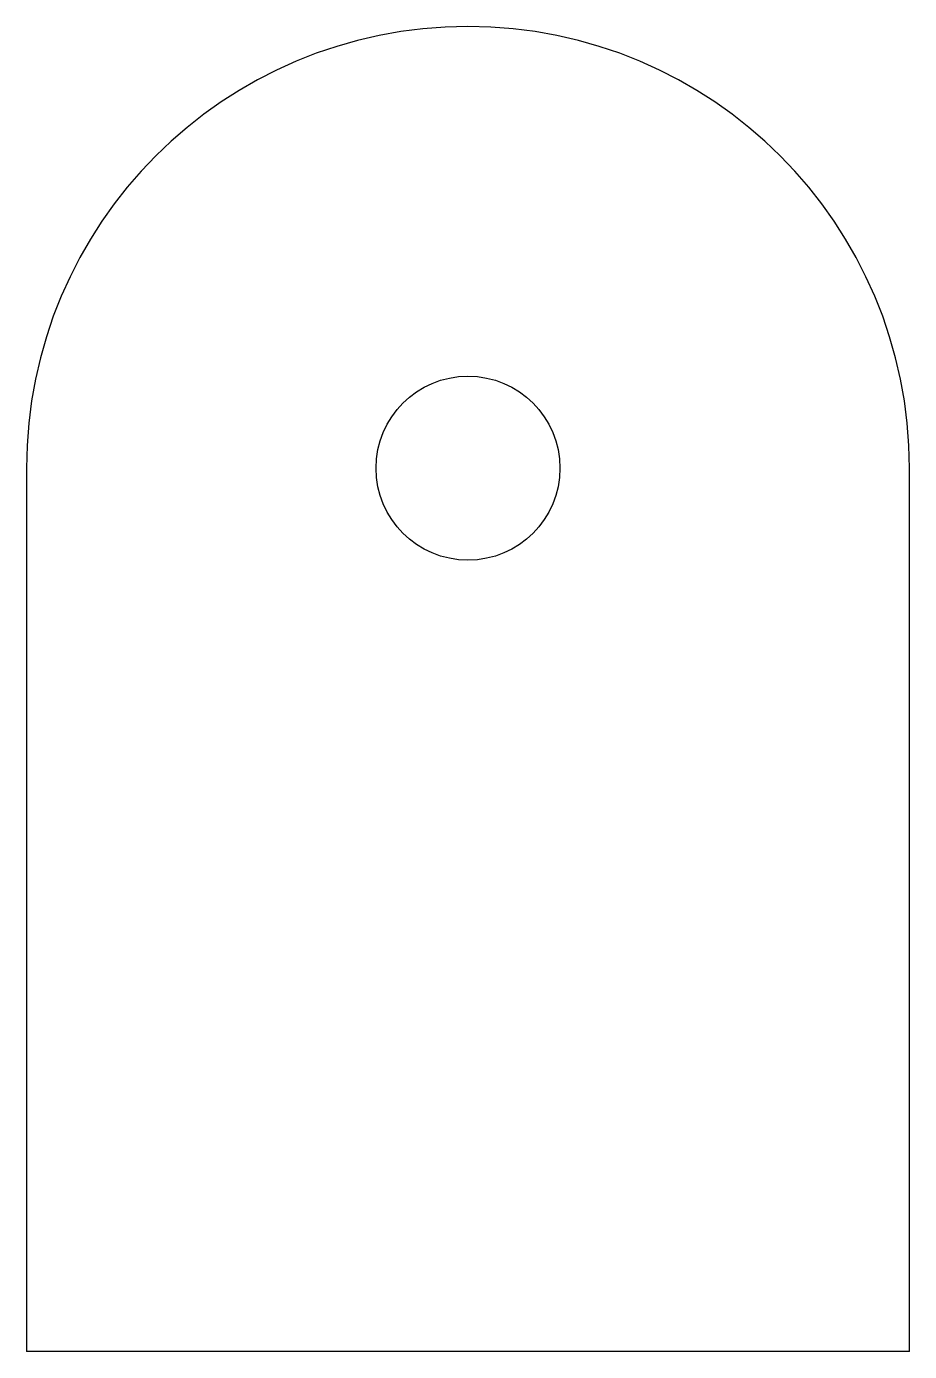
# Model space of a CAD drawing. Extents: x -5.74 to 0.26, y 176.48 to 185.48.
import ezdxf

# ---------------------------------------------------------------- set-up
doc = ezdxf.new("R2010")
doc.units = 0
doc.header["$LTSCALE"] = 12
doc.header["$MEASUREMENT"] = 0
doc.layers.add('EXTERNALS', color=3, linetype='CONTINUOUS')

msp = doc.modelspace()

# ---------------------------------------------------------------- linework, layer by layer
at = {"layer": 'EXTERNALS'}
for p, q in [((-5.7402, 182.4779), (-5.7402, 176.4779)), ((0.2598, 176.4779), (0.2598, 182.4779)), ((0.2598, 176.4779), (-5.7402, 176.4779))]:
    msp.add_line(p, q, dxfattribs=at)
msp.add_circle((-2.7402, 182.4779), 0.625, dxfattribs=at)
msp.add_arc((-2.7402, 182.4779), 3, 0, 180, dxfattribs=at)

doc.saveas('drawing.dxf')
